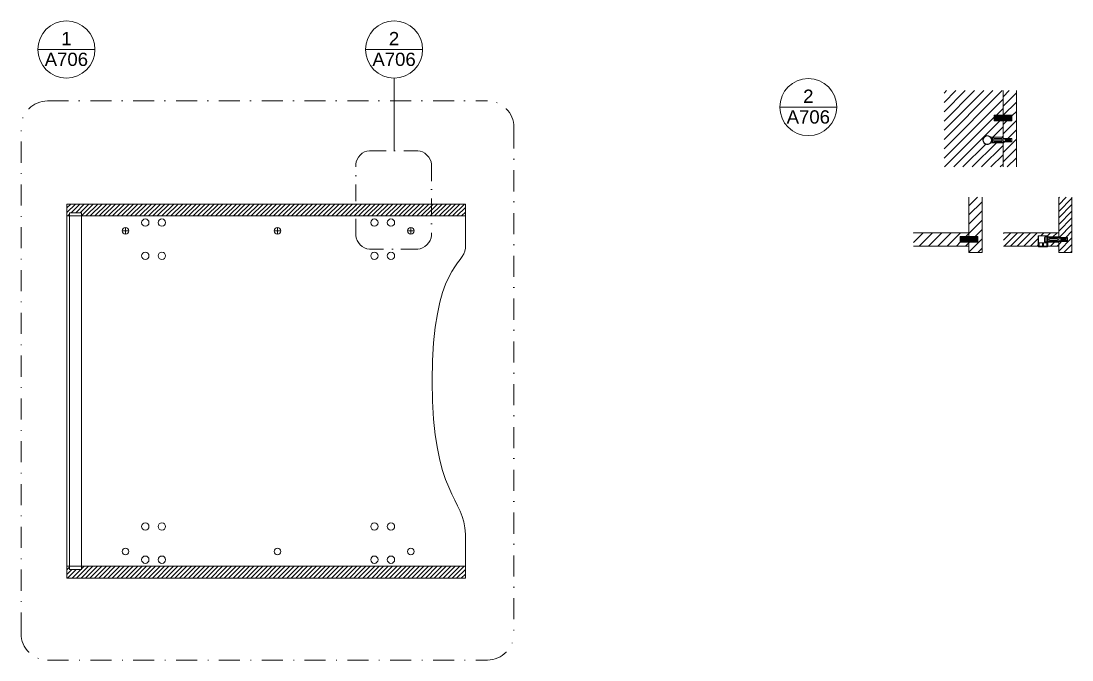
# Model space of a CAD drawing. Header units: millimetres. Extents: x 1505 to 3782, y 1569 to 3456.
# Drawn here: x 1516.7 to 1674.9, y 1732.8 to 1829.1 of the extents above; entities that cross this region are included whole.
import ezdxf
from ezdxf.enums import TextEntityAlignment as Align

# ---------------------------------------------------------------- set-up
doc = ezdxf.new("R2010")
doc.units = ezdxf.units.MM
doc.linetypes.add('TRATTOPUNTO2', pattern=[12.7, 6.35, -3.175, 0, -3.175])
for name, color, linetype, lineweight in [('A-FURN', 8, 'Continuous', 18), ('G-ANNO-DIM', 3, 'Continuous', 18), ('viti', 2, 'Continuous', 18)]:
    doc.layers.add(name, color=color, linetype=linetype, lineweight=lineweight)
doc.styles.get("Standard").update_dxf_attribs({"font": 'arial.ttf'})

msp = doc.modelspace()

# ---------------------------------------------------------------- hatches: boundary and pattern name
at = {"layer": 'A-FURN'}
h = msp.add_hatch(dxfattribs=at)
h.set_pattern_fill('ANSI31', color=256, scale=0.15)
h.set_pattern_definition([(45, (0, 3.26553), (-0.3367596, 0.3367596), [])])
h.paths.add_polyline_path([(1567.07, 1801.55), (1523.57, 1801.55), (1523.57, 1799.75), (1523.97, 1799.75), (1523.97, 1800.25), (1525.77, 1800.25), (1525.77, 1799.75), (1567.07, 1799.75)])
h.paths.add_polyline_path([(1578.45, 1801.55), (1567.07, 1801.55), (1567.07, 1799.75), (1578.45, 1799.75)])
h.paths.add_polyline_path([(1583.57, 1801.55), (1578.45, 1801.55), (1578.45, 1799.75), (1583.57, 1799.75)])
h.paths.add_polyline_path([(1583.57, 1746.95), (1525.77, 1746.95), (1525.77, 1746.45), (1523.97, 1746.45), (1523.97, 1746.95), (1523.57, 1746.95), (1523.57, 1745.15), (1583.57, 1745.15)])
h = msp.add_hatch(dxfattribs=at)
h.set_pattern_fill('ANSI31', color=256, scale=0.311112)
h.set_pattern_definition([(45, (1293.0687, 1412.6109), (-0.6984653, 0.6984653), [])])
h.paths.add_polyline_path([(1658.08, 1796.65), (1659.41, 1796.65), (1659.41, 1797.22), (1651.08, 1797.22), (1651.08, 1795.22), (1659.41, 1795.22), (1659.41, 1795.78), (1658.08, 1795.78), (1658.08, 1795.83)])
h.paths.add_polyline_path([(1661.41, 1802.57), (1659.41, 1802.57), (1659.41, 1796.65), (1660.74, 1796.65), (1660.74, 1795.78), (1659.41, 1795.78), (1659.41, 1795.22), (1659.41, 1794.25), (1661.41, 1794.25)])

# ---------------------------------------------------------------- linework, layer by layer
at = {"layer": 'A-FURN', "linetype": 'Continuous'}
for p, q in [((1655.66, 1818.25), (1656.05, 1818.64)), ((1655.66, 1816.86), (1657.44, 1818.64)), ((1655.66, 1815.46), (1658.84, 1818.64)), ((1655.66, 1814.06), (1660.24, 1818.64)), ((1655.66, 1812.66), (1661.64, 1818.64)), ((1655.66, 1811.27), (1663.03, 1818.64)), ((1655.66, 1809.87), (1664.43, 1818.64)), ((1664.55, 1817.71), (1665.48, 1818.64)), ((1655.66, 1808.47), (1664.55, 1817.36)), ((1664.55, 1816.31), (1666.55, 1818.31)), ((1663.54, 1814.96), (1664.55, 1815.97)), ((1664.59, 1814.96), (1666.55, 1816.91)), ((1665.86, 1814.83), (1666.55, 1815.52)), ((1655.72, 1807.14), (1663.21, 1814.63)), ((1657.12, 1807.14), (1664.07, 1814.09)), ((1664.55, 1812.12), (1666.55, 1814.12)), ((1664.55, 1813.52), (1665.12, 1814.09)), ((1665.82, 1814.79), (1665.83, 1814.8)), ((1662.99, 1811.62), (1664.55, 1813.17)), ((1665.28, 1811.45), (1666.55, 1812.72)), ((1659.91, 1807.14), (1663.54, 1810.76)), ((1664.39, 1811.62), (1664.55, 1811.78)), ((1664.55, 1809.33), (1666.55, 1811.33)), ((1664.55, 1810.72), (1664.75, 1810.92)), ((1658.51, 1807.14), (1661.93, 1810.55)), ((1661.31, 1807.14), (1664.55, 1810.38)), ((1664.55, 1807.93), (1666.55, 1809.93)), ((1662.71, 1807.14), (1664.55, 1808.98)), ((1664.1, 1807.14), (1664.55, 1807.58)), ((1665.15, 1807.14), (1666.55, 1808.53)), ((1672.93, 1802.45), (1673.05, 1802.57)), ((1672.93, 1801.45), (1674.05, 1802.57)), ((1672.93, 1800.45), (1674.93, 1802.45)), ((1672.93, 1799.46), (1674.93, 1801.46)), ((1672.93, 1798.46), (1674.93, 1800.46)), ((1672.93, 1797.46), (1674.93, 1799.46)), ((1673, 1796.53), (1674.93, 1798.46)), ((1664.6, 1797.12), (1664.7, 1797.22)), ((1664.6, 1796.12), (1665.7, 1797.22)), ((1664.7, 1795.22), (1666.7, 1797.22)), ((1665.69, 1795.22), (1667.69, 1797.22)), ((1666.69, 1795.22), (1668.69, 1797.22)), ((1667.69, 1795.22), (1669.69, 1797.22)), ((1670.24, 1796.77), (1670.69, 1797.22)), ((1671.24, 1796.77), (1671.69, 1797.22)), ((1672.07, 1796.6), (1672.68, 1797.22)), ((1672.93, 1794.47), (1674.93, 1796.47)), ((1674, 1796.53), (1674.93, 1797.46)), ((1668.69, 1795.22), (1669.86, 1796.38)), ((1669.69, 1795.22), (1669.86, 1795.39)), ((1671.27, 1795.8), (1671.29, 1795.82)), ((1671.68, 1795.22), (1672.29, 1795.82)), ((1672.68, 1795.22), (1672.93, 1795.46)), ((1672.93, 1795.46), (1673.36, 1795.9)), ((1673.71, 1794.25), (1674.93, 1795.47)), ((1674.7, 1794.25), (1674.93, 1794.47))]:
    msp.add_line(p, q, dxfattribs=at)
at = {"layer": 'A-FURN', "color": 6}
for p, q in [((1664.55, 1818.64), (1664.55, 1814.96)), ((1664.55, 1814.96), (1664.55, 1818.64)), ((1666.55, 1807.14), (1666.55, 1818.64)), ((1664.55, 1811.41), (1664.55, 1814.09)), ((1664.55, 1814.09), (1664.55, 1807.14)), ((1659.41, 1796.6), (1659.41, 1802.57)), ((1661.41, 1794.25), (1661.41, 1802.57)), ((1672.93, 1794.25), (1672.93, 1802.57)), ((1674.93, 1794.25), (1674.93, 1802.57)), ((1651.08, 1797.22), (1659.41, 1797.22)), ((1664.6, 1797.22), (1672.93, 1797.22)), ((1659.41, 1795.22), (1651.08, 1795.22)), ((1659.41, 1794.25), (1659.41, 1795.83)), ((1672.93, 1795.22), (1664.6, 1795.22)), ((1659.41, 1794.25), (1661.41, 1794.25)), ((1661.41, 1794.25), (1659.41, 1794.25)), ((1674.93, 1794.25), (1672.93, 1794.25))]:
    msp.add_line(p, q, dxfattribs=at)
at = {"layer": 'A-FURN'}
for p, q in [((1664.55, 1810.97), (1664.55, 1807.14)), ((1523.57, 1801.55), (1583.57, 1801.55)), ((1583.57, 1801.55), (1583.57, 1794.88)), ((1523.57, 1799.75), (1583.57, 1799.75)), ((1672.93, 1795.9), (1672.93, 1795.85)), ((1672.93, 1794.25), (1674.93, 1794.25)), ((1583.57, 1751.81), (1583.57, 1745.15)), ((1523.57, 1746.95), (1583.57, 1746.95)), ((1523.57, 1746.95), (1523.57, 1745.15)), ((1523.57, 1746.95), (1583.57, 1746.95)), ((1523.57, 1745.15), (1583.57, 1745.15))]:
    msp.add_line(p, q, dxfattribs=at)
at = {"layer": 'A-FURN', "color": 6}
for points in [[(1664.55, 1814.96), (1664.55, 1814.96), (1663.21, 1814.96), (1663.21, 1814.13)], [(1663.21, 1814.13), (1663.21, 1814.09), (1664.55, 1814.09)], [(1664.55, 1814.96), (1665.5, 1814.96)], [(1664.55, 1814.09), (1665.86, 1814.09)], [(1665.86, 1814.09), (1665.86, 1814.96), (1665.5, 1814.96)], [(1664.55, 1811.62), (1662.71, 1811.62)], [(1664.55, 1810.76), (1662.71, 1810.76)], [(1664.55, 1811.45), (1665.88, 1811.45), (1665.88, 1810.92)], [(1664.55, 1810.92), (1665.88, 1810.92)], [(1659.41, 1796.6), (1659.41, 1802.57)], [(1659.41, 1797.22), (1659.41, 1796.6)], [(1669.88, 1795.22), (1669.86, 1795.22), (1669.86, 1796.77)], [(1669.86, 1796.77), (1671.27, 1796.77)], [(1671.27, 1796.6), (1671.27, 1796.77)], [(1672.93, 1796.51), (1672.93, 1796.6), (1671.27, 1796.6)], [(1672.93, 1797.22), (1672.93, 1795.22)], [(1659.41, 1795.83), (1659.41, 1795.22)], [(1671.27, 1795.22), (1671.27, 1795.82)], [(1672.93, 1795.82), (1671.27, 1795.82)]]:
    msp.add_lwpolyline(points, dxfattribs=at)
at = {"layer": 'A-FURN'}
for points in [[(1664.55, 1814.09), (1665.82, 1814.09)], [(1523.57, 1745.15), (1523.57, 1801.55)], [(1523.57, 1801.55), (1523.57, 1799.75), (1583.57, 1799.75), (1583.57, 1801.55)], [(1523.97, 1746.45), (1523.97, 1800.25), (1525.77, 1800.25), (1525.77, 1746.45)], [(1659.41, 1796.6), (1659.41, 1796.65), (1658.08, 1796.65), (1658.08, 1795.83)], [(1659.41, 1796.65), (1660.74, 1796.65), (1660.74, 1795.78)], [(1672.93, 1796.53), (1674.26, 1796.53), (1674.26, 1795.9)], [(1658.08, 1795.83), (1658.08, 1795.78), (1660.74, 1795.78)], [(1672.93, 1795.9), (1674.26, 1795.9)], [(1523.97, 1746.45), (1525.77, 1746.45)]]:
    msp.add_lwpolyline(points, dxfattribs=at)
for centre, radius in [((1535.37, 1798.75), 0.552), ((1537.87, 1798.75), 0.552), ((1569.87, 1798.75), 0.552), ((1572.37, 1798.75), 0.552), ((1532.37, 1797.5), 0.5), ((1555.27, 1797.5), 0.5), ((1575.37, 1797.5), 0.5), ((1535.37, 1793.75), 0.552), ((1537.87, 1793.75), 0.552), ((1569.87, 1793.75), 0.552), ((1572.37, 1793.75), 0.552), ((1535.37, 1752.95), 0.552), ((1537.87, 1752.95), 0.552), ((1569.87, 1752.95), 0.552), ((1572.37, 1752.95), 0.552), ((1532.37, 1749.2), 0.5), ((1555.27, 1749.2), 0.5), ((1575.37, 1749.2), 0.5), ((1535.37, 1747.95), 0.552), ((1537.87, 1747.95), 0.552), ((1569.87, 1747.95), 0.552), ((1572.37, 1747.95), 0.552)]:
    msp.add_circle(centre, radius, dxfattribs=at)
at = {"layer": 'A-FURN', "color": 6}
msp.add_arc((1662.18, 1811.19), 0.685, 13.1367, 341.4807, dxfattribs=at)
at = {"layer": 'A-FURN'}
for points in [[(1583.57, 1794.88), (1583.57, 1792.53), (1578.57, 1792.24), (1578.57, 1774.89)], [(1578.57, 1774.88), (1578.57, 1757.53), (1583.57, 1757.24), (1583.57, 1751.81)]]:
    msp.add_open_spline(points, degree=3, dxfattribs=at)
at = {"layer": 'G-ANNO-DIM'}
for points in [[(1527.78, 1824.84), (1519.19, 1824.84)], [(1577.13, 1824.84), (1568.53, 1824.84)], [(1572.83, 1820.54), (1572.83, 1809.59)], [(1639.51, 1816.16), (1630.92, 1816.16)]]:
    msp.add_lwpolyline(points, dxfattribs=at)
at = {"layer": 'G-ANNO-DIM', "linetype": 'TRATTOPUNTO2', "ltscale": 0.5}
for points in [[(1520.65, 1817.09), (1586.89, 1817.09)], [(1516.65, 1736.83), (1516.65, 1813.09)], [(1590.89, 1813.09), (1590.89, 1736.83)], [(1520.65, 1732.83), (1586.89, 1732.83)]]:
    msp.add_lwpolyline(points, dxfattribs=at)
at = {"layer": 'G-ANNO-DIM', "linetype": 'TRATTOPUNTO2', "ltscale": 0.4}
for points in [[(1569.11, 1809.59), (1576.4, 1809.59)], [(1567.07, 1796.8), (1567.07, 1807.55)], [(1578.45, 1807.55), (1578.45, 1796.8)], [(1576.4, 1794.76), (1569.11, 1794.76)]]:
    msp.add_lwpolyline(points, dxfattribs=at)
at = {"layer": 'G-ANNO-DIM', "linetype": 'Continuous'}
for centre in [(1523.48, 1824.84), (1572.83, 1824.84), (1635.22, 1816.16)]:
    msp.add_circle(centre, 4.3, dxfattribs=at)
at = {"layer": 'G-ANNO-DIM', "linetype": 'TRATTOPUNTO2', "ltscale": 0.5}
for centre, start, end in [((1520.65, 1813.09), 90, 180), ((1586.89, 1813.09), 0, 90), ((1520.65, 1736.83), 180, 270), ((1586.89, 1736.83), 270, 0)]:
    msp.add_arc(centre, 4, start, end, dxfattribs=at)
at = {"layer": 'G-ANNO-DIM'}
for points in [[(1569.11, 1809.59), (1568.15, 1809.59), (1567.07, 1808.51), (1567.07, 1807.55)], [(1578.45, 1807.55), (1578.45, 1808.51), (1577.37, 1809.59), (1576.4, 1809.59)], [(1569.11, 1794.76), (1568.15, 1794.76), (1567.07, 1795.84), (1567.07, 1796.8)], [(1576.4, 1794.76), (1577.37, 1794.76), (1578.45, 1795.84), (1578.45, 1796.8)]]:
    msp.add_open_spline(points, degree=3, dxfattribs=at)
at = {"layer": 'viti', "color": 7}
for p, q in [((1663.27, 1814.8), (1663.27, 1814.24)), ((1663.38, 1814.13), (1663.38, 1814.91)), ((1663.38, 1814.91), (1665.71, 1814.91)), ((1665.71, 1814.8), (1663.38, 1814.8)), ((1663.38, 1814.69), (1665.71, 1814.69)), ((1665.71, 1814.58), (1663.38, 1814.58)), ((1663.38, 1814.47), (1665.71, 1814.47)), ((1665.71, 1814.36), (1663.38, 1814.36)), ((1663.38, 1814.24), (1665.71, 1814.24)), ((1663.38, 1814.13), (1665.71, 1814.13)), ((1665.71, 1814.13), (1665.71, 1814.91)), ((1665.83, 1814.8), (1665.83, 1814.24)), ((1658.13, 1796.49), (1658.13, 1795.94)), ((1658.24, 1795.83), (1658.24, 1796.6)), ((1658.24, 1796.6), (1660.58, 1796.6)), ((1660.58, 1796.49), (1658.24, 1796.49)), ((1660.58, 1795.83), (1660.58, 1796.6)), ((1660.69, 1796.49), (1660.69, 1795.94)), ((1658.13, 1795.94), (1658.13, 1795.92)), ((1658.24, 1796.38), (1660.58, 1796.38)), ((1660.58, 1796.27), (1658.24, 1796.27)), ((1658.24, 1796.16), (1660.58, 1796.16)), ((1660.58, 1796.05), (1658.24, 1796.05)), ((1658.24, 1795.94), (1660.58, 1795.94)), ((1658.24, 1795.83), (1660.58, 1795.83))]:
    msp.add_line(p, q, dxfattribs=at)
at = {"layer": 'viti'}
for p, q in [((1662.97, 1810.97), (1662.78, 1810.97)), ((1662.97, 1811.34), (1662.8, 1811.34)), ((1664.33, 1811.45), (1663.19, 1811.45)), ((1663.19, 1811.34), (1664.33, 1811.34)), ((1663.19, 1811.31), (1664.33, 1811.31)), ((1663.19, 1811.07), (1664.33, 1811.07)), ((1663.19, 1811.03), (1664.33, 1811.03)), ((1664.33, 1810.92), (1663.19, 1810.92)), ((1664.55, 1811.41), (1664.8, 1811.41)), ((1664.55, 1810.97), (1664.89, 1810.97)), ((1664.79, 1811.43), (1664.9, 1810.94)), ((1664.82, 1811.43), (1664.92, 1810.94)), ((1664.82, 1811.41), (1664.96, 1811.41)), ((1664.91, 1810.97), (1665.06, 1810.97)), ((1664.96, 1811.43), (1665.06, 1810.94)), ((1664.98, 1811.43), (1665.08, 1810.94)), ((1664.98, 1811.41), (1665.13, 1811.4)), ((1665.08, 1810.97), (1665.22, 1810.97)), ((1665.12, 1811.43), (1665.23, 1810.94)), ((1665.14, 1811.43), (1665.25, 1810.94)), ((1665.15, 1811.4), (1665.29, 1811.4)), ((1665.24, 1810.97), (1665.38, 1810.97)), ((1665.28, 1811.43), (1665.39, 1810.94)), ((1665.31, 1811.43), (1665.41, 1810.94)), ((1665.31, 1811.4), (1665.45, 1811.4)), ((1665.4, 1810.97), (1665.55, 1810.97)), ((1665.45, 1811.43), (1665.55, 1810.94)), ((1665.47, 1811.43), (1665.57, 1810.94)), ((1665.47, 1811.4), (1665.62, 1811.4)), ((1665.57, 1810.97), (1665.71, 1810.97)), ((1665.61, 1811.43), (1665.72, 1810.94)), ((1665.63, 1811.43), (1665.74, 1810.94)), ((1665.64, 1811.4), (1665.79, 1811.4)), ((1665.73, 1810.97), (1665.79, 1810.97)), ((1665.85, 1811.3), (1665.85, 1811.19)), ((1665.85, 1811.19), (1665.85, 1811.08)), ((1670.97, 1795.83), (1670.97, 1796.6)), ((1671.19, 1796.6), (1670.97, 1796.6)), ((1671.19, 1796.22), (1671.19, 1796.6)), ((1672.71, 1796.48), (1671.57, 1796.48)), ((1671.19, 1795.83), (1670.97, 1795.83)), ((1671.35, 1796.37), (1671.19, 1796.37)), ((1671.19, 1796.22), (1671.19, 1795.83)), ((1671.35, 1796), (1671.19, 1796)), ((1671.57, 1796.37), (1672.71, 1796.37)), ((1671.57, 1796.34), (1672.71, 1796.34)), ((1671.57, 1796.09), (1672.71, 1796.09)), ((1671.57, 1796.06), (1672.71, 1796.06)), ((1672.71, 1795.95), (1671.57, 1795.95)), ((1672.93, 1796.43), (1673.18, 1796.43)), ((1672.93, 1796), (1673.27, 1796)), ((1673.18, 1796.45), (1673.28, 1795.96)), ((1673.2, 1796.45), (1673.3, 1795.96)), ((1673.2, 1796.43), (1673.34, 1796.43)), ((1673.3, 1796), (1673.44, 1796)), ((1673.34, 1796.45), (1673.44, 1795.96)), ((1673.36, 1796.45), (1673.47, 1795.96)), ((1673.37, 1796.43), (1673.51, 1796.43)), ((1673.46, 1796), (1673.6, 1796)), ((1673.5, 1796.45), (1673.61, 1795.96)), ((1673.52, 1796.45), (1673.63, 1795.96)), ((1673.53, 1796.43), (1673.67, 1796.43)), ((1673.62, 1796), (1673.76, 1796)), ((1673.67, 1796.45), (1673.77, 1795.96)), ((1673.69, 1796.45), (1673.79, 1795.96)), ((1673.69, 1796.43), (1673.83, 1796.43)), ((1673.79, 1796), (1673.93, 1796)), ((1673.83, 1796.45), (1673.93, 1795.96)), ((1673.85, 1796.45), (1673.96, 1795.96)), ((1673.86, 1796.43), (1674, 1796.43)), ((1673.95, 1796), (1674.09, 1796)), ((1673.99, 1796.45), (1674.1, 1795.96)), ((1674.01, 1796.45), (1674.12, 1795.96)), ((1674.02, 1796.43), (1674.17, 1796.43)), ((1674.11, 1796), (1674.17, 1796)), ((1674.23, 1796.32), (1674.23, 1796.22)), ((1674.23, 1796.21), (1674.23, 1796.1))]:
    msp.add_line(p, q, dxfattribs=at)
at = {"layer": 'viti', "color": 1}
for p, q in [((1669.88, 1796.75), (1671.24, 1796.75)), ((1670.78, 1796.52), (1670.78, 1795.92)), ((1670.89, 1796.62), (1671.24, 1796.62)), ((1669.88, 1795.68), (1671.24, 1795.68)), ((1671.24, 1795.22), (1669.88, 1795.22)), ((1671.24, 1795.09), (1669.88, 1795.09)), ((1670, 1795.68), (1670, 1795.22)), ((1670.5, 1795.68), (1670.5, 1795.22)), ((1670.62, 1795.22), (1670.62, 1795.68)), ((1670.89, 1795.8), (1671.24, 1795.8)), ((1671.12, 1795.68), (1671.12, 1795.22)), ((1671.24, 1795.09), (1671.24, 1795.22))]:
    msp.add_line(p, q, dxfattribs=at)
at = {"layer": 'viti'}
for points in [[(1662.97, 1811.19), (1662.97, 1811.51)], [(1662.97, 1811.19), (1662.97, 1810.87)], [(1664.55, 1811.51), (1664.55, 1811.19)], [(1664.55, 1810.87), (1664.55, 1811.19)], [(1665.74, 1810.94), (1665.74, 1810.97), (1665.79, 1810.97)], [(1671.35, 1796.22), (1671.35, 1796.53)], [(1672.93, 1796.53), (1672.93, 1796.22)], [(1671.35, 1796.22), (1671.35, 1795.9)], [(1671.73, 1796.37), (1671.73, 1796.37)], [(1671.73, 1796.06), (1671.73, 1796.06)], [(1672.93, 1795.9), (1672.93, 1796.22)]]:
    msp.add_lwpolyline(points, dxfattribs=at)
at = {"layer": 'viti', "color": 1}
for points in [[(1532.37, 1797.5), (1531.87, 1797.5), (1532.87, 1797.5), (1532.37, 1797.5), (1532.37, 1797), (1532.37, 1798)], [(1555.27, 1797.5), (1554.77, 1797.5), (1555.77, 1797.5), (1555.27, 1797.5), (1555.27, 1797), (1555.27, 1798)], [(1575.37, 1797.5), (1574.87, 1797.5), (1575.87, 1797.5), (1575.37, 1797.5), (1575.37, 1797), (1575.37, 1798)], [(1669.88, 1796.75), (1669.88, 1795.09)], [(1671.24, 1796.37), (1671.24, 1796.75)], [(1671.24, 1795.09), (1671.24, 1796)]]:
    msp.add_lwpolyline(points, dxfattribs=at)
msp.add_circle((1662.18, 1811.19), 0.637, dxfattribs=at)
at = {"layer": 'viti', "color": 7}
for points in [[(1663.38, 1814.91), (1663.33, 1814.91), (1663.27, 1814.85), (1663.27, 1814.8)], [(1663.27, 1814.24), (1663.27, 1814.19), (1663.33, 1814.13), (1663.38, 1814.13)], [(1665.71, 1814.91), (1665.77, 1814.91), (1665.83, 1814.85), (1665.83, 1814.8)], [(1665.83, 1814.24), (1665.83, 1814.19), (1665.77, 1814.13), (1665.71, 1814.13)], [(1658.24, 1796.6), (1658.19, 1796.6), (1658.13, 1796.54), (1658.13, 1796.49)], [(1660.58, 1796.6), (1660.63, 1796.6), (1660.69, 1796.54), (1660.69, 1796.49)], [(1658.13, 1795.94), (1658.13, 1795.88), (1658.19, 1795.83), (1658.24, 1795.83)], [(1660.69, 1795.94), (1660.69, 1795.88), (1660.63, 1795.83), (1660.58, 1795.83)]]:
    msp.add_open_spline(points, degree=3, dxfattribs=at)
at = {"layer": 'viti'}
for points in [[(1663.19, 1811.45), (1663.11, 1811.45), (1662.97, 1811.58), (1662.97, 1811.51)], [(1663.19, 1810.92), (1663.11, 1810.92), (1662.97, 1810.8), (1662.97, 1810.87)], [(1663.11, 1811.19), (1663.12, 1811.3), (1663.15, 1811.34), (1663.19, 1811.34)], [(1663.11, 1811.19), (1663.12, 1811.08), (1663.15, 1811.03), (1663.19, 1811.03)], [(1664.55, 1811.51), (1664.55, 1811.58), (1664.4, 1811.45), (1664.33, 1811.45)], [(1664.4, 1811.19), (1664.39, 1811.3), (1664.37, 1811.34), (1664.33, 1811.34)], [(1664.4, 1811.19), (1664.39, 1811.08), (1664.37, 1811.03), (1664.33, 1811.03)], [(1664.55, 1810.87), (1664.55, 1810.8), (1664.4, 1810.92), (1664.33, 1810.92)], [(1664.82, 1811.43), (1664.82, 1811.43), (1664.79, 1811.43), (1664.79, 1811.43)], [(1664.92, 1810.94), (1664.92, 1810.93), (1664.9, 1810.93), (1664.9, 1810.94)], [(1664.98, 1811.43), (1664.98, 1811.43), (1664.96, 1811.43), (1664.96, 1811.43)], [(1665.08, 1810.94), (1665.09, 1810.93), (1665.06, 1810.93), (1665.06, 1810.94)], [(1665.14, 1811.43), (1665.14, 1811.43), (1665.12, 1811.43), (1665.12, 1811.43)], [(1665.25, 1810.94), (1665.25, 1810.93), (1665.23, 1810.93), (1665.23, 1810.94)], [(1665.31, 1811.43), (1665.31, 1811.43), (1665.28, 1811.43), (1665.28, 1811.43)], [(1665.41, 1810.94), (1665.41, 1810.93), (1665.39, 1810.93), (1665.39, 1810.94)], [(1665.47, 1811.43), (1665.47, 1811.43), (1665.45, 1811.43), (1665.45, 1811.43)], [(1665.57, 1810.94), (1665.58, 1810.93), (1665.55, 1810.93), (1665.55, 1810.94)], [(1665.63, 1811.43), (1665.63, 1811.43), (1665.61, 1811.43), (1665.61, 1811.43)], [(1665.74, 1810.94), (1665.74, 1810.93), (1665.72, 1810.93), (1665.72, 1810.94)], [(1665.85, 1811.3), (1665.85, 1811.34), (1665.83, 1811.4), (1665.79, 1811.4)], [(1665.85, 1811.08), (1665.85, 1811.04), (1665.83, 1810.97), (1665.79, 1810.97)], [(1671.57, 1796.48), (1671.49, 1796.48), (1671.35, 1796.61), (1671.35, 1796.53)], [(1672.93, 1796.51), (1672.93, 1796.61), (1672.79, 1796.48), (1672.71, 1796.48)], [(1673.2, 1796.45), (1673.2, 1796.46), (1673.17, 1796.46), (1673.18, 1796.45)], [(1673.36, 1796.45), (1673.36, 1796.46), (1673.34, 1796.46), (1673.34, 1796.45)], [(1673.52, 1796.45), (1673.52, 1796.46), (1673.5, 1796.46), (1673.5, 1796.45)], [(1673.69, 1796.45), (1673.69, 1796.46), (1673.66, 1796.46), (1673.67, 1796.45)], [(1673.85, 1796.45), (1673.85, 1796.46), (1673.83, 1796.46), (1673.83, 1796.45)], [(1674.01, 1796.45), (1674.01, 1796.46), (1673.99, 1796.46), (1673.99, 1796.45)], [(1671.57, 1795.95), (1671.49, 1795.95), (1671.35, 1795.82), (1671.35, 1795.9)], [(1671.49, 1796.22), (1671.5, 1796.33), (1671.53, 1796.37), (1671.57, 1796.37)], [(1671.49, 1796.22), (1671.5, 1796.1), (1671.53, 1796.06), (1671.57, 1796.06)], [(1672.79, 1796.22), (1672.78, 1796.33), (1672.75, 1796.37), (1672.71, 1796.37)], [(1672.79, 1796.22), (1672.78, 1796.1), (1672.75, 1796.06), (1672.71, 1796.06)], [(1672.93, 1795.9), (1672.93, 1795.82), (1672.79, 1795.95), (1672.71, 1795.95)], [(1673.3, 1795.96), (1673.3, 1795.96), (1673.28, 1795.96), (1673.28, 1795.96)], [(1673.47, 1795.96), (1673.47, 1795.96), (1673.45, 1795.96), (1673.44, 1795.96)], [(1673.63, 1795.96), (1673.63, 1795.96), (1673.61, 1795.96), (1673.61, 1795.96)], [(1673.79, 1795.96), (1673.79, 1795.96), (1673.77, 1795.96), (1673.77, 1795.96)], [(1673.96, 1795.96), (1673.96, 1795.96), (1673.94, 1795.96), (1673.93, 1795.96)], [(1674.12, 1795.96), (1674.12, 1795.96), (1674.1, 1795.96), (1674.1, 1795.96)], [(1674.23, 1796.32), (1674.23, 1796.37), (1674.21, 1796.43), (1674.17, 1796.43)], [(1674.23, 1796.1), (1674.23, 1796.06), (1674.21, 1796), (1674.17, 1796)]]:
    msp.add_open_spline(points, degree=3, dxfattribs=at)
at = {"layer": 'viti', "color": 1}
for points in [[(1670.89, 1796.62), (1670.84, 1796.62), (1670.78, 1796.56), (1670.78, 1796.51)], [(1670.78, 1795.92), (1670.78, 1795.86), (1670.84, 1795.8), (1670.89, 1795.8)]]:
    msp.add_open_spline(points, degree=3, dxfattribs=at)

# ---------------------------------------------------------------- texts
at = {"layer": 'G-ANNO-DIM', "linetype": 'Continuous'}
for tag, text, p in [('1', 'A301', (1523.48, 1827.48)), ('2', 'A301', (1572.83, 1827.48)), ('A706', 'A704', (1523.48, 1824.36)), ('A706', 'A704', (1572.83, 1824.36)), ('2', 'A301', (1635.22, 1818.8)), ('A706', 'A704', (1635.22, 1815.68))]:
    msp.add_attdef(tag, text=text, height=2, dxfattribs=at).set_placement(p, align=Align.TOP_CENTER)

doc.saveas('drawing.dxf')
